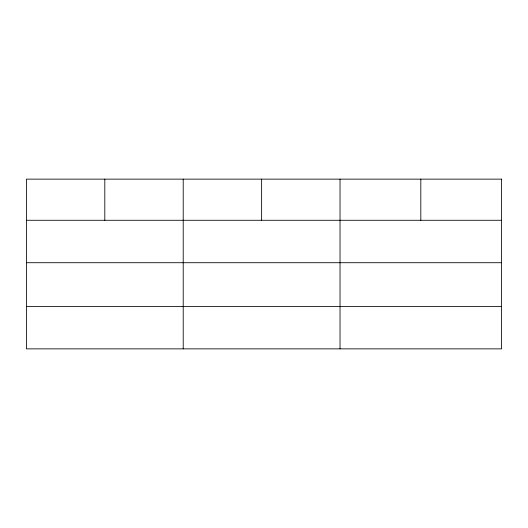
<?xml version="1.0" encoding="UTF-8"?>
<svg xmlns="http://www.w3.org/2000/svg" width="528" height="528" viewBox="0 0 528 528"><rect width="100%" height="100%" fill="white"/><g stroke="black" fill="none" stroke-linecap="round" stroke-linejoin="round"><path stroke-width="0.79" d="M26.4 220.282L501.6 220.282M26.4 262.713L501.6 262.713M26.4 306.431L501.6 306.431M420.816 179.137L420.816 220.282M340.032 179.137L340.032 348.863M261.624 179.137L261.624 220.282M183.216 179.137L183.216 348.863M104.808 179.137L104.808 220.282M501.6 179.137L26.4 179.137L26.4 348.863L501.6 348.863L501.6 179.137"/></g></svg>
